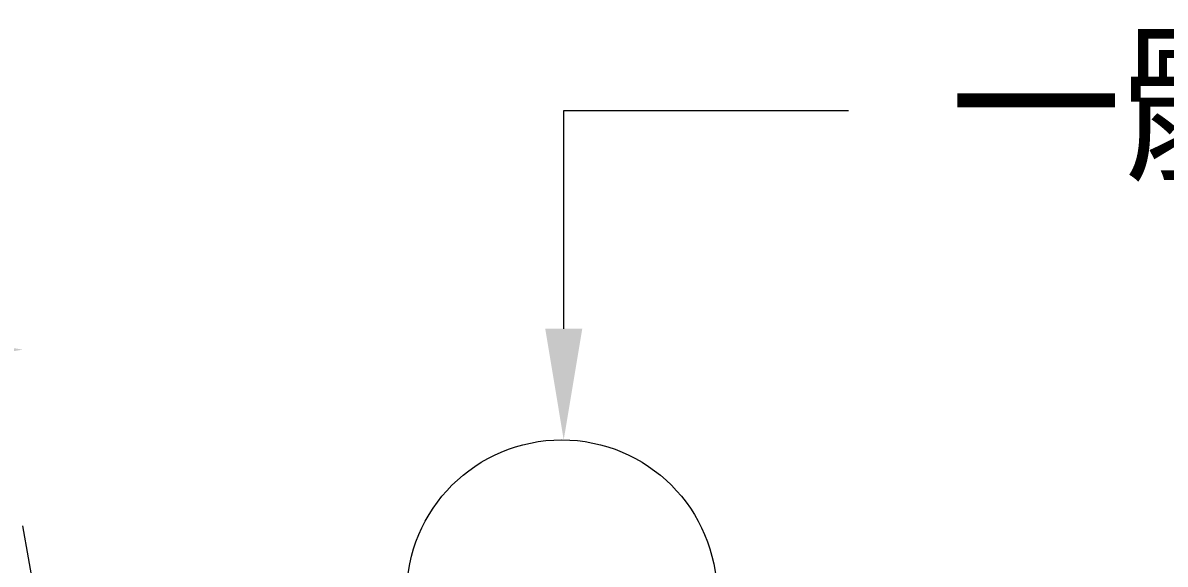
# Model space of a CAD drawing. Header units: millimetres. Extents: x 4664 to 8864, y -38 to 2932.
# Drawn here: x 5397.4 to 5578.4, y 1340.2 to 1425.9 of the extents above; entities that cross this region are included whole.
import ezdxf

# ---------------------------------------------------------------- set-up
doc = ezdxf.new("R2010")
doc.units = ezdxf.units.MM
doc.styles.add('微軟正黑體-20', font='Microsoft JhengHei.ttf', dxfattribs={"height": 20})

msp = doc.modelspace()

# ---------------------------------------------------------------- linework, layer by layer
at = {"lineweight": 5}
for p, q in [((5483.1, 1377.46), (5483.1, 1412.06)), ((5483.1, 1412.06), (5528.22, 1412.06)), ((5400.43, 1328.84), (5397.37, 1346.22))]:
    msp.add_line(p, q, dxfattribs=at)
msp.add_circle((5482.78, 1335.26), 24.59, dxfattribs=at)
for points in [[(5379.76, 1377.09), (5379.76, 1371.22), (5397.37, 1374.15)], [(5486.04, 1377.46), (5480.17, 1377.46), (5483.1, 1359.85)]]:
    msp.add_solid(points, dxfattribs=at)

# ---------------------------------------------------------------- texts
at = {"lineweight": 5, "insert": (5544.28, 1411.84), "char_height": 20, "width": 157.2691, "attachment_point": 4, "style": '微軟正黑體-20'}
msp.add_mtext('一體成形吊孔', dxfattribs=at)

doc.saveas('drawing.dxf')
